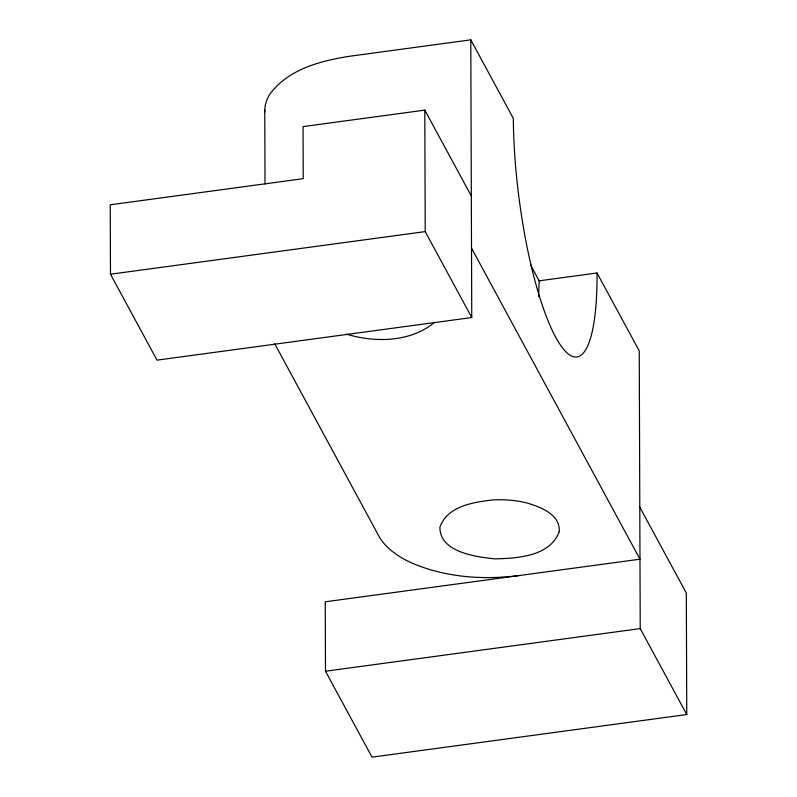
<?xml version="1.0" encoding="UTF-8"?>
<svg xmlns="http://www.w3.org/2000/svg" width="797" height="797" viewBox="0 0 797 797"><rect width="100%" height="100%" fill="white"/><g stroke="black" fill="none" stroke-linecap="round" stroke-linejoin="round"><path stroke-width="1.2" d="M538.593 296.524L539.151 280.833L530.583 265.002M434.534 322.317C410.814 342.232 375.307 342.879 346.705 334.202M539.151 280.833L597.043 272.992A160.446 35.835 82.3 0 1 594.064 321.789A161.871 36.154 82.3 0 1 539.599 296.863A161.97 36.174 82.3 0 1 525.92 241.272C518.299 200.754 513.696 159.629 513.318 118.374L470.788 39.85L349.036 56.338C320.304 60.961 288.335 69.229 270.133 93.807A113.871 56.418 -0.2 0 0 264.753 111.929M471.336 196.052L424.801 110.125L303.049 126.603L303.229 178.667L110.245 204.799L110.484 274.218L157.029 360.144L471.754 317.535L470.788 39.85M110.484 274.218L425.219 231.608L471.754 317.535M325.485 671.223L640.22 628.604L686.755 714.54L372.02 757.15L325.485 671.223L325.246 601.805L639.971 559.195L471.515 248.116M274.666 343.666L378.924 536.202A113.871 56.418 -0.2 0 0 412.298 563.22C445.513 577.347 482.663 580.037 518.219 575.673M502.289 577.237L502.688 577.775M597.043 272.992L639.244 350.919L640.22 628.604M639.792 507.131L686.327 593.058L686.755 714.54M424.801 110.125L425.219 231.608M264.763 109.637L265.032 184.017M559.235 531.689C550.129 556.515 517.064 558.378 494.678 558.856C476.038 556.784 439.695 552.421 439.894 527.156C447.396 506.045 473.328 502.17 492.715 499.968A59.944 29.698 -0.2 0 1 526.927 502.967C540.376 506.932 560.52 514.454 559.235 531.689"/></g></svg>
